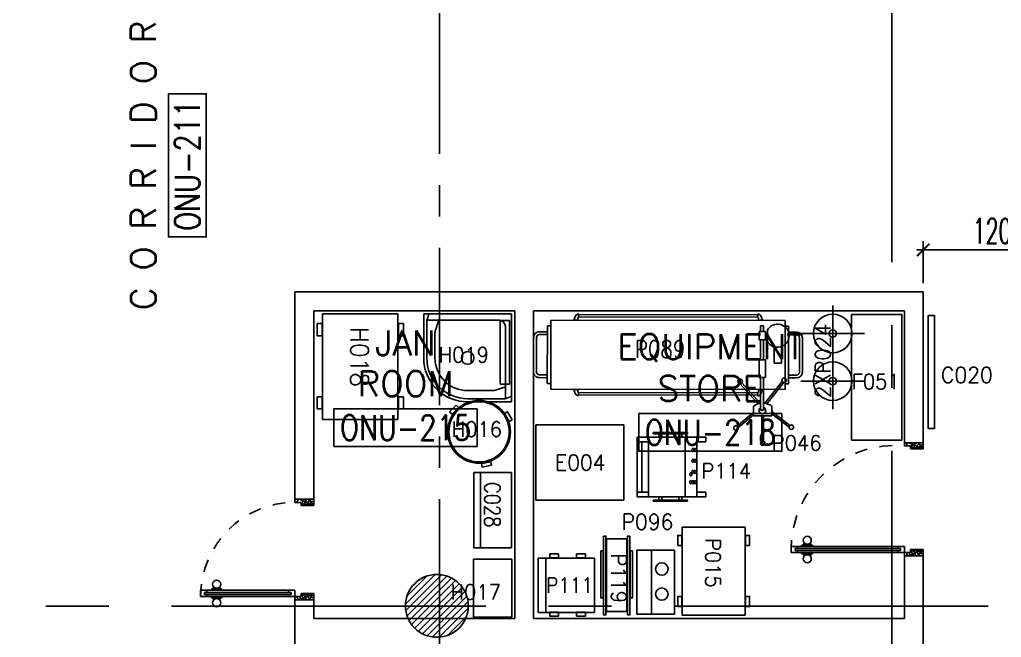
# Model space of a CAD drawing. Extents: x 88852.7 to 88945.7, y 39921.6 to 40001.1.
# Drawn here: x 88868.23 to 88876.04, y 39942.63 to 39947.55 of the extents above; entities that cross this region are included whole.
import ezdxf
from ezdxf.enums import TextEntityAlignment as Align

# ---------------------------------------------------------------- set-up
doc = ezdxf.new("R2010")
doc.units = 0
doc.header["$MEASUREMENT"] = 0
doc.header["$PDMODE"] = 34
for name, pattern in [('CENTER', [2, 1.25, -0.25, 0.25, -0.25]), ('CENTERX2', [4, 2.5, -0.5, 0.5, -0.5]), ('HIDDEN', [0.375, 0.25, -0.125])]:
    doc.linetypes.add(name, pattern=pattern)
doc.layers.get('0').update_dxf_attribs({"linetype": 'CONTINUOUS'})
doc.layers.get('DEFPOINTS').update_dxf_attribs({"linetype": 'CONTINUOUS'})
for name, color, linetype in [('A-TEXT', 7, 'CONTINUOUS'), ('AX-DIM', 4, 'CONTINUOUS'), ('AXES', 11, 'CENTERX2'), ('AXES1', 11, 'CENTER'), ('DOOR', 7, 'CONTINUOUS'), ('FIX', 3, 'CONTINUOUS'), ('HAT', 8, 'CONTINUOUS'), ('MEDICAL', 4, 'CONTINUOUS'), ('NON-MEDICAL', 4, 'CONTINUOUS'), ('RM-BOX', 4, 'CONTINUOUS'), ('RM-NAME', 2, 'CONTINUOUS'), ('RM-NO', 2, 'CONTINUOUS'), ('WALL', 4, 'CONTINUOUS')]:
    doc.layers.add(name, color=color, linetype=linetype)
doc.styles.add('ROMANS', font='ROMANS.shx', dxfattribs={"width": 0.6})
doc.dimstyles.new('STANDARD in', dxfattribs={"dimtxt": 0.2, "dimasz": 0.1, "dimexe": 0.07, "dimexo": 0.07, "dimgap": 0.05, "dimtad": 1, "dimdec": 0, "dimlfac": 1000, "dimzin": 0, "dimdsep": 46, "dimtxsty": 'ROMANS', "dimblk": 'ARCHTICK', "dimcen": 0.05, "dimdle": 0.05, "dimclrd": 4, "dimclre": 4, "dimclrt": 2, "dimadec": 0, "dimazin": 0, "dimtfac": 1, "dimtdec": 0, "dimtmove": 2, "dimatfit": 3, "dimldrblk": 'ARCHTICK', "dimfxl": 0, "dimtolj": 1, "dimtzin": 0, "dimarcsym": 0})

# ---------------------------------------------------------------- blocks, each defined once
blk = doc.blocks.new('DOOR90')
at = {"layer": 'DOOR', "linetype": 'ByBlock'}
for p, q in [((0, 0), (-150, 0)), ((-200, -25), (-1000, -25)), ((-200, -42), (-1000, -42)), ((-200, -58), (-1000, -58)), ((-1000, -75), (-200, -75))]:
    blk.add_line(p, q, dxfattribs=at)
at = {"layer": 'DOOR', "color": 0, "linetype": 'ByBlock'}
for p, q in [((-150, 0), (-150, -25)), ((-150, 0), (0, 0)), ((0, -50), (0, 0)), ((-1050, -25), (-1050, -75)), ((-1050, -75), (-1050, -25)), ((-1000, -25), (-1050, -25)), ((-1000, -75), (-1050, -75)), ((-1020, -42), (-1020, -58)), ((-1000, -42), (-1020, -42)), ((-1000, -58), (-1020, -58)), ((-1000, -25), (-1000, -42)), ((-1000, -58), (-1000, -75)), ((-967.6, -25), (-967.6, -17.8)), ((-877.6, -17.8), (-967.6, -17.8)), ((-967.6, -75), (-967.6, -82.2)), ((-955, -17.8), (-955, -8.8)), ((-955, -8.8), (-890.2, -8.8)), ((-955, -17.8), (-890.2, -17.8)), ((-890.2, -17.8), (-890.2, -8.8)), ((-877.6, -25), (-877.6, -17.8)), ((-877.6, -75), (-877.6, -82.2)), ((-200, -42), (-200, -25)), ((-200, -25), (-150, -25)), ((-180, -42), (-200, -42)), ((-200, -75), (-200, -58)), ((-200, -58), (-180, -58)), ((-150, -75), (-200, -75)), ((-180, -58), (-180, -42)), ((-150, -75), (-150, -25)), ((-150, -25), (-100, -25)), ((-100, -25), (-100, -50)), ((-100, -50), (0, -50)), ((-877.6, -82.2), (-967.6, -82.2)), ((-955, -82.2), (-955, -91.2)), ((-955, -82.2), (-890.2, -82.2)), ((-955, -91.2), (-890.2, -91.2)), ((-890.2, -82.2), (-890.2, -91.2)), ((-100, -850), (0, -850)), ((-100, -875), (-100, -850)), ((0, -850), (0, -900)), ((-150, -900), (-150, -875)), ((-150, -875), (-100, -875)), ((0, -900), (-150, -900)), ((-150, -900), (0, -900))]:
    blk.add_line(p, q, dxfattribs=at)
at = {"layer": 'DOOR', "color": 9, "linetype": 'ByBlock'}
for p, q in [((0, -50), (-113.7, 0)), ((0, -50), (-40.1, 0)), ((0, -50), (-100, -36.6)), ((0, -850), (-113.7, -900)), ((0, -850), (-100, -863.4)), ((0, -850), (-40.1, -900))]:
    blk.add_line(p, q, dxfattribs=at)
at = {"layer": 'DOOR', "color": 0, "linetype": 'ByBlock'}
for centre in [(-922.6, 23.5), (-922.6, -123.5)]:
    blk.add_circle(centre, 32.4, dxfattribs=at)
at = {"layer": 'DOOR', "color": 9, "linetype": 'ByBlock'}
for centre, radius, start, end in [((0, -50), 74.4, 137.77643, 180), ((0, -50), 54.4, 113.20738, 180), ((0, -50), 154.4, 161.10529, 166.28577), ((0, -50), 134.4, 158.15985, 169.28002), ((0, -50), 114.4, 154.08384, 167.37743), ((0, -50), 94.4, 148.01819, 180), ((0, -50), 34.4, 90, 180), ((0, -50), 14.4, 90, 180), ((0, -850), 94.4, 180, 211.98181), ((0, -850), 74.4, 180, 222.22357), ((0, -850), 54.4, 180, 246.79262), ((0, -850), 34.4, 180, 270), ((0, -850), 14.4, 180, 270), ((0, -850), 154.4, 193.71423, 198.89471), ((0, -850), 134.4, 190.71998, 201.84015)]:
    blk.add_arc(centre, radius, start, end, dxfattribs=at)
at = {"layer": 'DOOR', "linetype": 'HIDDEN', "ltscale": 0.5}
blk.add_arc((-222.2, -50), 828.2, 178.27012, 275.00304, dxfattribs=at)
blk = doc.blocks.new('DOOR80')
at = {"layer": 'DOOR', "color": 0, "linetype": 'ByBlock'}
for p, q in [((-75, 850), (-75, 900)), ((-75, 900), (-25, 900)), ((-25, 900), (-75, 900)), ((-58, 850), (-58, 870)), ((-42, 870), (-58, 870)), ((-42, 850), (-42, 870)), ((-25, 850), (-25, 900)), ((-91.2, 805), (-91.2, 740.2)), ((-82.2, 805), (-91.2, 805)), ((-82.2, 727.6), (-82.2, 817.6)), ((-75, 817.6), (-82.2, 817.6)), ((-82.2, 805), (-82.2, 740.2)), ((-58, 850), (-75, 850)), ((-25, 850), (-42, 850)), ((-25, 817.6), (-17.8, 817.6)), ((-17.8, 727.6), (-17.8, 817.6)), ((-17.8, 805), (-17.8, 740.2)), ((-17.8, 805), (-8.8, 805)), ((-8.8, 805), (-8.8, 740.2)), ((-82.2, 740.2), (-91.2, 740.2)), ((-75, 727.6), (-82.2, 727.6)), ((-25, 727.6), (-17.8, 727.6)), ((-17.8, 740.2), (-8.8, 740.2)), ((-75, 200), (-58, 200)), ((-75, 150), (-75, 200)), ((-58, 200), (-58, 180)), ((-58, 180), (-42, 180)), ((-42, 200), (-25, 200)), ((-42, 180), (-42, 200)), ((-25, 200), (-25, 150)), ((-800, 150), (-800, 0)), ((-800, 150), (-775, 150)), ((-800, 0), (-800, 150)), ((-775, 150), (-775, 100)), ((-775, 100), (-750, 100)), ((-750, 100), (-750, 0)), ((-75, 150), (-25, 150)), ((-50, 100), (-50, 0)), ((-25, 100), (-50, 100)), ((0, 150), (-25, 150)), ((-25, 150), (-25, 100)), ((0, 0), (0, 150)), ((0, 150), (0, 0)), ((-750, 0), (-800, 0)), ((-50, 0), (0, 0))]:
    blk.add_line(p, q, dxfattribs=at)
at = {"layer": 'DOOR', "linetype": 'ByBlock'}
for p, q in [((-75, 850), (-75, 200)), ((-58, 200), (-58, 850)), ((-42, 200), (-42, 850)), ((-25, 200), (-25, 850))]:
    blk.add_line(p, q, dxfattribs=at)
at = {"layer": 'DOOR', "color": 9, "linetype": 'ByBlock'}
for p, q in [((-750, 0), (-800, 113.7)), ((-750, 0), (-763.4, 100)), ((-50, 0), (0, 113.7)), ((-50, 0), (-36.6, 100)), ((-750, 0), (-800, 40.1)), ((-50, 0), (0, 40.1))]:
    blk.add_line(p, q, dxfattribs=at)
at = {"layer": 'DOOR', "color": 0, "linetype": 'ByBlock'}
for centre in [(-123.5, 772.6), (23.5, 772.6)]:
    blk.add_circle(centre, 32.4, dxfattribs=at)
at = {"layer": 'DOOR', "linetype": 'HIDDEN', "ltscale": 0.5}
blk.add_arc((-25, 150), 750, 90, 180, dxfattribs=at)
at = {"layer": 'DOOR', "color": 9, "linetype": 'ByBlock'}
for centre, radius, start, end in [((-750, 0), 154.4, 103.71423, 108.89471), ((-750, 0), 134.4, 100.71998, 111.84015), ((-750, 0), 94.4, 90, 121.98181), ((-50, 0), 94.4, 58.01819, 90), ((-50, 0), 134.4, 68.15985, 79.28002), ((-50, 0), 114.4, 64.08384, 77.37743), ((-50, 0), 154.4, 71.10529, 76.28577), ((-750, 0), 74.4, 90, 132.22357), ((-750, 0), 54.4, 90, 156.79262), ((-750, 0), 34.4, 90, 180), ((-750, 0), 14.4, 90, 180), ((-50, 0), 74.4, 47.77643, 90), ((-50, 0), 54.4, 23.20738, 90), ((-50, 0), 34.4, 0, 90), ((-50, 0), 14.4, 0, 90)]:
    blk.add_arc(centre, radius, start, end, dxfattribs=at)
blk = doc.blocks.new('JAN-001')
for p, q in [((730, -30), (30, -30)), ((30, -30), (30, -730)), ((687.8, -30), (703.6, -76)), ((730, -380), (730, -30)), ((80, -130), (80, -704.6)), ((704.6, -80), (130, -80)), ((609.8, -80), (634.5, -151.8)), ((705, -380), (705, -84.2)), ((640, -380), (640, -184.4)), ((80, -609.8), (151.8, -634.5)), ((30, -687.8), (76, -703.6)), ((184.4, -640), (380, -640)), ((30, -730), (380, -730)), ((84.2, -705), (380, -705))]:
    blk.add_line(p, q)
blk.add_circle((380, -380), 50)
for centre, radius, start, end in [((680, -84.2), 25, 0, 19.0039), ((130, -130), 50, 90, 180), ((540, -184.4), 100, 0, 19.0039), ((380, -380), 350, 270, 0), ((380, -380), 325, 270, 0), ((380, -380), 260, 270, 0), ((184.4, -540), 100, 250.9961, 270), ((84.2, -680), 25, 250.9961, 270)]:
    blk.add_arc(centre, radius, start, end)
blk = doc.blocks.new('RM1')
at = {"layer": 'RM-BOX'}
blk.add_lwpolyline([(569.9, -200), (-569.9, -200), (-569.9, -500), (569.9, -500)], close=True, dxfattribs=at)
at = {"layer": 'RM-NAME', "style": 'ROMANS'}
for tag, p in [('ROOMNAME1', (0, 323.8)), ('ROOMNAME2', (0, 0))]:
    blk.add_attdef(tag, text='', height=200, dxfattribs=at).set_placement(p, align=Align.MIDDLE)
at = {"layer": 'RM-NO', "style": 'ROMANS', "width": 0.8}
blk.add_attdef('ROOMNO', text='', height=200, dxfattribs=at).set_placement((0, -350), align=Align.MIDDLE)
blk = doc.blocks.new('_ARCHTICK')
at = {"color": 0, "linetype": 'ByBlock', "const_width": 0.15}
blk.add_lwpolyline([(-0.5, -0.5), (0.5, 0.5)], dxfattribs=at)
blk = doc.blocks.new('*D594')
at = {"layer": 'AX-DIM', "color": 4, "linetype": 'Continuous', "lineweight": -2}
for p, q in [((88875.3703, 39945.7144), (88876.6703, 39945.7144)), ((88875.4203, 39945.4496), (88875.4203, 39945.7844)), ((88876.6203, 39945.4496), (88876.6203, 39945.7844))]:
    blk.add_line(p, q, dxfattribs=at)
at = {"layer": 'DEFPOINTS', "color": 0, "linetype": 'Continuous'}
for p in [(88876.6203, 39945.7144), (88875.4203, 39945.3796), (88876.6203, 39945.3796)]:
    blk.add_point(p, dxfattribs=at)
at = {"layer": 'AX-DIM', "color": 4, "linetype": 'Continuous', "lineweight": -2, "xscale": 0.1, "yscale": 0.1, "zscale": 0.1, "rotation": 180}
blk.add_blockref('_ARCHTICK', (88875.4203, 39945.7144), dxfattribs=at)
at = {"layer": 'AX-DIM', "color": 4, "linetype": 'Continuous', "lineweight": -2, "xscale": 0.1, "yscale": 0.1, "zscale": 0.1}
blk.add_blockref('_ARCHTICK', (88876.6203, 39945.7144), dxfattribs=at)
at = {"layer": 'AX-DIM', "color": 2, "linetype": 'Continuous', "insert": (88876.0203, 39945.8644), "char_height": 0.2, "attachment_point": 5, "style": 'ROMANS'}
blk.add_mtext('\\A1;1200', dxfattribs=at)

msp = doc.modelspace()

# ---------------------------------------------------------------- hatches: boundary and pattern name
at = {"layer": 'HAT'}
h = msp.add_hatch(dxfattribs=at)
h.set_pattern_fill('ANSI31', color=256, scale=0.3, style=0)
h.set_pattern_definition([(45, (88810.309963, 39899.246226), (-0.026516504, 0.026516504), [])])
h.paths.add_polyline_path([(88871.3003, 39942.8807), (88871.5503, 39942.8807), (88871.5503, 39943.1307, 0.414214)])
h.paths.add_polyline_path([(88871.5503, 39943.1307), (88871.5503, 39942.8807), (88871.8003, 39942.8807, 0.414214)])
h.paths.add_polyline_path([(88871.8003, 39942.8807), (88871.5503, 39942.8807), (88871.5503, 39942.6307, 0.414214)])
h.paths.add_polyline_path([(88871.5503, 39942.8807), (88871.3003, 39942.8807, 0.414214), (88871.5503, 39942.6307)])

# ---------------------------------------------------------------- linework, layer by layer
at = {"layer": 'AXES'}
for p, q in [((88875.1703, 39921.6153), (88875.1703, 40000.4279)), ((88853.4386, 39942.8796), (88876.9703, 39942.8796))]:
    msp.add_line(p, q, dxfattribs=at)
at = {"layer": 'AXES1'}
msp.add_line((88871.5703, 39928.4796), (88871.5703, 39987.2996), dxfattribs=at)
msp.add_line((88871.5703, 39928.4796), (88871.5703, 39987.2996), dxfattribs=at)
at = {"layer": 'MEDICAL'}
for p, q in [((88874.7007, 39945.0491), (88874.7007, 39945.2729)), ((88870.6405, 39945.2052), (88870.6405, 39944.3652)), ((88871.2405, 39945.2052), (88870.6405, 39945.2052)), ((88871.2405, 39944.3652), (88871.2405, 39945.2052)), ((88872.6766, 39945.2014), (88872.679, 39945.2014)), ((88872.6766, 39945.1797), (88872.6789, 39945.1797)), ((88872.6789, 39945.1814), (88874.1028, 39945.1797)), ((88872.679, 39945.1997), (88874.1028, 39945.198)), ((88874.1052, 39945.1997), (88874.1028, 39945.1997)), ((88874.1051, 39945.178), (88874.1028, 39945.178)), ((88874.1052, 39945.2022), (88874.1051, 39945.1756)), ((88874.1051, 39945.1756), (88874.1093, 39945.1756)), ((88874.1093, 39945.2022), (88874.1052, 39945.2022)), ((88874.1093, 39945.1756), (88874.1093, 39945.154)), ((88874.1403, 39945.154), (88874.1323, 39945.1797)), ((88872.0526, 39944.6459), (88872.0526, 39945.152)), ((88872.0526, 39945.152), (88872.1292, 39945.152)), ((88872.1292, 39945.152), (88872.1292, 39944.6459)), ((88872.4291, 39944.6515), (88872.4297, 39945.1086)), ((88872.4297, 39945.1086), (88872.4571, 39945.1086)), ((88872.4565, 39944.6057), (88872.4571, 39945.1543)), ((88872.4571, 39945.1543), (88874.3222, 39945.1521)), ((88872.639, 39945.1557), (88872.6747, 39945.1557)), ((88874.1427, 39945.154), (88874.1069, 39945.154)), ((88874.1069, 39945.154), (88874.1069, 39945.1523)), ((88874.126, 39945.1092), (88874.1503, 39945.1092)), ((88874.126, 39945.0644), (88874.126, 39945.1092)), ((88874.1427, 39945.154), (88874.1427, 39945.1523)), ((88874.1503, 39945.0644), (88874.1503, 39945.1092)), ((88874.3222, 39945.1521), (88874.3215, 39944.6035)), ((88874.3221, 39945.1063), (88874.3496, 39945.1063)), ((88874.3496, 39945.1063), (88874.349, 39944.6492)), ((88874.1137, 39944.9992), (88874.1137, 39945.0644)), ((88874.1641, 39945.0644), (88874.1137, 39945.0644)), ((88874.1641, 39945.0644), (88874.1641, 39944.9992)), ((88874.1802, 39945.0763), (88874.1802, 39944.9858)), ((88874.3495, 39945.0606), (88874.4135, 39945.0605)), ((88874.3495, 39945.0377), (88874.4135, 39945.0377)), ((88874.4363, 39945.0148), (88874.436, 39944.7405)), ((88874.7007, 39945.0491), (88874.4473, 39945.0491)), ((88874.4592, 39945.0148), (88874.4588, 39944.7405)), ((88874.7007, 39945.0491), (88874.7007, 39944.8254)), ((88874.7007, 39945.0491), (88874.9541, 39945.0491)), ((88874.1641, 39944.9992), (88874.1137, 39944.9992)), ((88874.126, 39944.8389), (88874.126, 39944.9992)), ((88874.1503, 39944.8389), (88874.1503, 39944.9992)), ((88874.7007, 39944.6695), (88874.7007, 39944.8933)), ((88874.1137, 39944.6992), (88874.1137, 39944.8389)), ((88874.1641, 39944.8389), (88874.1137, 39944.8389)), ((88874.1641, 39944.8389), (88874.1641, 39944.6992)), ((88874.1641, 39944.6992), (88874.1137, 39944.6992)), ((88874.126, 39944.4384), (88874.126, 39944.6992)), ((88874.1503, 39944.4384), (88874.1503, 39944.6992)), ((88874.4131, 39944.7177), (88874.3491, 39944.7178)), ((88872.1292, 39944.6459), (88872.0526, 39944.6459)), ((88872.4291, 39944.6515), (88872.4566, 39944.6514)), ((88874.1081, 39944.4896), (88873.9619, 39944.6503)), ((88874.123, 39944.493), (88873.9762, 39944.6551)), ((88874.1601, 39944.4934), (88874.2987, 39944.667)), ((88874.1753, 39944.4903), (88874.311, 39944.6581)), ((88874.3216, 39944.6492), (88874.349, 39944.6492)), ((88874.4131, 39944.6948), (88874.3491, 39944.6949)), ((88874.7007, 39944.6695), (88874.4473, 39944.6695)), ((88874.7007, 39944.6695), (88874.7007, 39944.4458)), ((88874.7007, 39944.6695), (88874.9541, 39944.6695)), ((88872.4565, 39944.6057), (88874.3215, 39944.6035)), ((88872.6383, 39944.6038), (88872.6741, 39944.6038)), ((88872.6759, 39944.5797), (88872.6782, 39944.5797)), ((88872.6759, 39944.5581), (88872.6782, 39944.558)), ((88872.6782, 39944.578), (88874.1021, 39944.5763)), ((88872.6782, 39944.5597), (88874.1021, 39944.5581)), ((88874.1044, 39944.578), (88874.1021, 39944.578)), ((88874.1044, 39944.5564), (88874.1021, 39944.5564)), ((88874.1044, 39944.5539), (88874.1044, 39944.5805)), ((88874.1044, 39944.5805), (88874.1086, 39944.5805)), ((88874.1086, 39944.5539), (88874.1044, 39944.5539)), ((88874.1063, 39944.6021), (88874.1063, 39944.6038)), ((88874.1421, 39944.602), (88874.1063, 39944.6021)), ((88874.1086, 39944.5805), (88874.1086, 39944.6021)), ((88874.1396, 39944.602), (88874.1316, 39944.5763)), ((88874.1421, 39944.602), (88874.1421, 39944.6037)), ((88874.0707, 39944.4716), (88874.0707, 39944.3925)), ((88874.2151, 39944.3925), (88874.2151, 39944.4716)), ((88874.0707, 39944.4212), (88873.9371, 39944.3125)), ((88874.0707, 39944.4018), (88873.947, 39944.3012)), ((88874.0707, 39944.3925), (88874.2151, 39944.3925)), ((88874.1503, 39944.4384), (88874.126, 39944.4384)), ((88874.1373, 39944.1917), (88874.1373, 39944.3933)), ((88874.1505, 39944.3952), (88874.1505, 39944.1917)), ((88874.2151, 39944.4281), (88874.36, 39944.3178)), ((88874.2151, 39944.4093), (88874.3532, 39944.3041)), ((88870.6405, 39944.3652), (88871.2405, 39944.3652)), ((88872.3382, 39944.3209), (88873.0382, 39944.3209)), ((88872.3382, 39943.7209), (88872.3382, 39944.3209)), ((88873.0382, 39944.3209), (88873.0382, 39943.7209)), ((88873.2718, 39944.2598), (88873.545, 39944.2598)), ((88873.2718, 39944.2598), (88873.2718, 39944.2507)), ((88873.2718, 39944.2507), (88873.545, 39944.2507)), ((88873.3173, 39944.2507), (88873.3173, 39944.2233)), ((88873.3401, 39944.2507), (88873.3401, 39944.2233)), ((88873.4767, 39944.2507), (88873.4767, 39944.2233)), ((88873.4995, 39944.2507), (88873.4995, 39944.2233)), ((88873.545, 39944.2598), (88873.545, 39944.2507)), ((88873.1443, 39943.7498), (88873.1443, 39944.2233)), ((88873.1443, 39944.2233), (88873.6907, 39944.2233)), ((88873.1443, 39944.1869), (88873.2354, 39944.1869)), ((88873.1807, 39943.7862), (88873.1807, 39944.1869)), ((88873.2354, 39943.7498), (88873.2354, 39944.2233)), ((88873.5268, 39943.7498), (88873.5268, 39944.2233)), ((88873.6179, 39943.7498), (88873.6179, 39944.2233)), ((88873.6179, 39944.1869), (88873.6907, 39944.1869)), ((88873.6907, 39944.1869), (88873.6907, 39944.2233)), ((88873.1443, 39943.7862), (88873.2354, 39943.7862)), ((88873.6179, 39943.7862), (88873.6907, 39943.7862)), ((88873.6907, 39943.7498), (88873.6907, 39943.7862)), ((88873.0382, 39943.7209), (88872.3382, 39943.7209)), ((88873.1443, 39943.7498), (88873.6907, 39943.7498)), ((88873.2718, 39943.7224), (88873.545, 39943.7224)), ((88873.2718, 39943.7133), (88873.2718, 39943.7224)), ((88873.2718, 39943.7133), (88873.545, 39943.7133)), ((88873.3173, 39943.7224), (88873.3173, 39943.7498)), ((88873.3401, 39943.7224), (88873.3401, 39943.7498)), ((88873.4767, 39943.7224), (88873.4767, 39943.7498)), ((88873.4995, 39943.7224), (88873.4995, 39943.7498)), ((88873.545, 39943.7133), (88873.545, 39943.7224)), ((88873.5024, 39943.5066), (88873.5024, 39942.8066)), ((88874.0024, 39943.5066), (88873.5024, 39943.5066)), ((88874.0024, 39942.8066), (88874.0024, 39943.5066)), ((88873.0626, 39943.4134), (88872.9, 39943.4134)), ((88872.9, 39943.4134), (88872.9, 39942.8358)), ((88873.0626, 39942.8358), (88873.0626, 39943.4134)), ((88873.4403, 39943.3237), (88873.1403, 39943.3237)), ((88873.1403, 39943.3237), (88873.1403, 39942.8137)), ((88873.2584, 39942.8137), (88873.2584, 39943.3237)), ((88873.4403, 39942.8137), (88873.4403, 39943.3237)), ((88871.8413, 39943.2527), (88872.1461, 39943.2527)), ((88871.8413, 39942.7905), (88871.8413, 39943.2527)), ((88872.1461, 39942.7905), (88872.1461, 39943.2527)), ((88872.3571, 39943.2608), (88872.3571, 39942.8285)), ((88872.8046, 39943.2608), (88872.3571, 39943.2608)), ((88872.4168, 39943.2608), (88872.4168, 39942.8285)), ((88872.8046, 39942.8285), (88872.8046, 39943.2608)), ((88872.3571, 39942.8285), (88872.8046, 39942.8285)), ((88872.9, 39942.8358), (88873.0626, 39942.8358)), ((88872.1461, 39942.7905), (88871.8413, 39942.7905)), ((88873.4403, 39942.8137), (88873.1403, 39942.8137)), ((88873.5024, 39942.8066), (88874.0024, 39942.8066))]:
    msp.add_line(p, q, dxfattribs=at)
for points in [[(88872.6414, 39945.1557), (88872.6494, 39945.1815, -0.318781), (88872.6725, 39945.2039), (88872.6766, 39945.2039), (88872.6766, 39945.1773), (88872.6724, 39945.1773), (88872.6724, 39945.1557)], [(88872.3196, 39944.7394), (88872.3198, 39945.0122, -0.414503)], [(88872.3198, 39945.0134), (88872.3199, 39945.0173, -0.414214), (88872.3656, 39945.0629), (88872.4296, 39945.0629)], [(88872.3425, 39944.7421), (88872.3426, 39945.0213, -0.414622)], [(88872.3427, 39945.0093), (88872.3427, 39945.0173, -0.414214), (88872.3656, 39945.0401), (88872.4296, 39945.04)], [(88872.4292, 39944.6972), (88872.3652, 39944.6973, -0.414214), (88872.3195, 39944.743), (88872.3195, 39944.7441, -0.414214)], [(88872.4292, 39944.72), (88872.3652, 39944.7201, -0.414214), (88872.3424, 39944.743), (88872.3424, 39944.7609, -0.414214)], [(88872.6408, 39944.6038), (88872.6487, 39944.5781, 0.318781), (88872.6717, 39944.5556), (88872.6759, 39944.5556), (88872.6759, 39944.5822), (88872.6717, 39944.5822), (88872.6717, 39944.6038)]]:
    msp.add_lwpolyline(points, format="xyb", dxfattribs=at)
for points in [[(88872.679, 39945.2014), (88872.6789, 39945.1797)], [(88874.1028, 39945.1997), (88874.1028, 39945.178)], [(88872.639, 39945.1557), (88872.639, 39945.154)], [(88872.6747, 39945.1557), (88872.6747, 39945.154)], [(88874.2927, 39944.9444), (88874.2927, 39944.814), (88874.2354, 39944.814), (88874.2354, 39944.9422)], [(88872.6383, 39944.6038), (88872.6383, 39944.6055)], [(88872.6741, 39944.6038), (88872.6741, 39944.6055)], [(88872.6782, 39944.558), (88872.6782, 39944.5797)], [(88874.1021, 39944.5564), (88874.1021, 39944.578)]]:
    msp.add_lwpolyline(points, dxfattribs=at)
for points in [[(88870.5979, 39945.0311), (88870.5979, 39945.1275), (88870.6379, 39945.1275), (88870.6379, 39945.0311)], [(88871.2439, 39945.0311), (88871.2439, 39945.1275), (88871.2839, 39945.1275), (88871.2839, 39945.0311)], [(88874.1644, 39945.0449), (88874.1644, 39945.0133), (88874.1802, 39945.0133), (88874.1802, 39945.0449)], [(88870.5979, 39944.4479), (88870.5979, 39944.5443), (88870.6379, 39944.5443), (88870.6379, 39944.4479)], [(88871.2439, 39944.4479), (88871.2439, 39944.5443), (88871.2839, 39944.5443), (88871.2839, 39944.4479)], [(88871.7041, 39944.4792), (88871.7233, 39944.46), (88871.6708, 39944.4074), (88871.6516, 39944.4266)], [(88872.1499, 39944.3615), (88872.1264, 39944.348), (88872.0895, 39944.4125), (88872.113, 39944.426)], [(88871.9786, 39944.0274), (88871.984, 39944.0008), (88871.9111, 39943.9862), (88871.9058, 39944.0128)], [(88872.8768, 39943.4369), (88872.8948, 39943.4369), (88872.8948, 39942.8089), (88872.8768, 39942.8089)], [(88873.0858, 39943.4369), (88873.0678, 39943.4369), (88873.0678, 39942.8089), (88873.0858, 39942.8089)], [(88873.4669, 39943.3614), (88873.4669, 39943.4418), (88873.5003, 39943.4418), (88873.5003, 39943.3614)], [(88874.0052, 39943.3614), (88874.0052, 39943.4418), (88874.0386, 39943.4418), (88874.0386, 39943.3614)], [(88872.4478, 39943.2941), (88872.5193, 39943.2941), (88872.5193, 39943.2635), (88872.4478, 39943.2635)], [(88872.6621, 39943.2941), (88872.7336, 39943.2941), (88872.7336, 39943.2635), (88872.6621, 39943.2635)], [(88872.8552, 39943.3182), (88872.8732, 39943.3182), (88872.8732, 39942.9438), (88872.8552, 39942.9438)], [(88873.1074, 39943.3182), (88873.0894, 39943.3182), (88873.0894, 39942.9438), (88873.1074, 39942.9438)], [(88873.4669, 39942.8754), (88873.4669, 39942.9558), (88873.5003, 39942.9558), (88873.5003, 39942.8754)], [(88874.0052, 39942.8754), (88874.0052, 39942.9558), (88874.0386, 39942.9558), (88874.0386, 39942.8754)], [(88872.4478, 39942.8301), (88872.5193, 39942.8301), (88872.5193, 39942.7995), (88872.4478, 39942.7995)], [(88872.6621, 39942.8301), (88872.7336, 39942.8301), (88872.7336, 39942.7995), (88872.6621, 39942.7995)]]:
    msp.add_lwpolyline(points, close=True, dxfattribs=at)
for points in [[(88873.5879, 39944.1099, 0.14448), (88873.5907, 39944.1107, 0.107176), (88873.5934, 39944.1135, 0.077753), (88873.5951, 39944.1173, 0.064938), (88873.5958, 39944.1222, 0.064938), (88873.5951, 39944.1271, 0.077753), (88873.5934, 39944.1309, 0.107176), (88873.5907, 39944.1336, 0.14448), (88873.5879, 39944.1345, 0.14448), (88873.5851, 39944.1336, 0.107176), (88873.5823, 39944.1309, 0.077753), (88873.5806, 39944.1271, 0.064938), (88873.58, 39944.1222, 0.064938), (88873.5806, 39944.1173, 0.077753), (88873.5823, 39944.1135, 0.107176), (88873.5851, 39944.1107, 0.14448)], [(88873.6049, 39944.1099, 0.14448), (88873.6077, 39944.1107, 0.107176), (88873.6104, 39944.1135, 0.077753), (88873.6121, 39944.1173, 0.064938), (88873.6127, 39944.1222, 0.064938), (88873.6121, 39944.1271, 0.077753), (88873.6104, 39944.1309, 0.107176), (88873.6077, 39944.1336, 0.14448), (88873.6049, 39944.1345, 0.14448), (88873.6021, 39944.1336, 0.107176), (88873.5993, 39944.1309, 0.077753), (88873.5976, 39944.1271, 0.064938), (88873.597, 39944.1222, 0.064938), (88873.5976, 39944.1173, 0.077753), (88873.5993, 39944.1135, 0.107176), (88873.6021, 39944.1107, 0.14448)], [(88873.5879, 39944.0233, 0.14448), (88873.5907, 39944.0242, 0.107176), (88873.5934, 39944.0269, 0.077753), (88873.5951, 39944.0307, 0.064938), (88873.5958, 39944.0356, 0.064938), (88873.5951, 39944.0405, 0.077753), (88873.5934, 39944.0443, 0.107176), (88873.5907, 39944.0471, 0.14448), (88873.5879, 39944.0479, 0.14448), (88873.5851, 39944.0471, 0.107176), (88873.5823, 39944.0443, 0.077753), (88873.5806, 39944.0405, 0.064938), (88873.58, 39944.0356, 0.064938), (88873.5806, 39944.0307, 0.077753), (88873.5823, 39944.0269, 0.107176), (88873.5851, 39944.0242, 0.14448)], [(88873.6049, 39944.0233, 0.14448), (88873.6077, 39944.0242, 0.107176), (88873.6104, 39944.0269, 0.077753), (88873.6121, 39944.0307, 0.064938), (88873.6127, 39944.0356, 0.064938), (88873.6121, 39944.0405, 0.077753), (88873.6104, 39944.0443, 0.107176), (88873.6077, 39944.0471, 0.14448), (88873.6049, 39944.0479, 0.14448), (88873.6021, 39944.0471, 0.107176), (88873.5993, 39944.0443, 0.077753), (88873.5976, 39944.0405, 0.064938), (88873.597, 39944.0356, 0.064938), (88873.5976, 39944.0307, 0.077753), (88873.5993, 39944.0269, 0.107176), (88873.6021, 39944.0242, 0.14448)], [(88873.5709, 39943.9152, 0.14448), (88873.5737, 39943.916, 0.107176), (88873.5765, 39943.9188, 0.077753), (88873.5781, 39943.9226, 0.064938), (88873.5788, 39943.9275, 0.064938), (88873.5781, 39943.9324, 0.077753), (88873.5765, 39943.9362, 0.107176), (88873.5737, 39943.9389, 0.14448), (88873.5709, 39943.9398, 0.14448), (88873.5681, 39943.9389, 0.107176), (88873.5653, 39943.9362, 0.077753), (88873.5636, 39943.9324, 0.064938), (88873.563, 39943.9275, 0.064938), (88873.5636, 39943.9226, 0.077753), (88873.5653, 39943.9188, 0.107176), (88873.5681, 39943.916, 0.14448)], [(88873.5879, 39943.9353, 0.14448), (88873.5907, 39943.9361, 0.107176), (88873.5934, 39943.9389, 0.077753), (88873.5951, 39943.9427, 0.064938), (88873.5958, 39943.9476, 0.064938), (88873.5951, 39943.9525, 0.077753), (88873.5934, 39943.9563, 0.107176), (88873.5907, 39943.959, 0.14448), (88873.5879, 39943.9599, 0.14448), (88873.5851, 39943.959, 0.107176), (88873.5823, 39943.9563, 0.077753), (88873.5806, 39943.9525, 0.064938), (88873.58, 39943.9476, 0.064938), (88873.5806, 39943.9427, 0.077753), (88873.5823, 39943.9389, 0.107176), (88873.5851, 39943.9361, 0.14448)], [(88873.6049, 39943.9353, 0.14448), (88873.6077, 39943.9361, 0.107176), (88873.6104, 39943.9389, 0.077753), (88873.6121, 39943.9427, 0.064938), (88873.6127, 39943.9476, 0.064938), (88873.6121, 39943.9525, 0.077753), (88873.6104, 39943.9563, 0.107176), (88873.6077, 39943.959, 0.14448), (88873.6049, 39943.9599, 0.14448), (88873.6021, 39943.959, 0.107176), (88873.5993, 39943.9563, 0.077753), (88873.5976, 39943.9525, 0.064938), (88873.597, 39943.9476, 0.064938), (88873.5976, 39943.9427, 0.077753), (88873.5993, 39943.9389, 0.107176), (88873.6021, 39943.9361, 0.14448)], [(88873.5709, 39943.8776, -0.14448), (88873.5737, 39943.8767, -0.107176), (88873.5765, 39943.874, -0.077753), (88873.5781, 39943.8702, -0.064938), (88873.5788, 39943.8653, -0.064938), (88873.5781, 39943.8604, -0.077753), (88873.5765, 39943.8566, -0.107176), (88873.5737, 39943.8538, -0.14448), (88873.5709, 39943.853, -0.14448), (88873.5681, 39943.8538, -0.107176), (88873.5653, 39943.8566, -0.077753), (88873.5636, 39943.8604, -0.064938), (88873.563, 39943.8653, -0.064938), (88873.5636, 39943.8702, -0.077753), (88873.5653, 39943.874, -0.107176), (88873.5681, 39943.8767, -0.14448)], [(88873.5879, 39943.8776, -0.14448), (88873.5907, 39943.8767, -0.107176), (88873.5934, 39943.874, -0.077753), (88873.5951, 39943.8702, -0.064938), (88873.5958, 39943.8653, -0.064938), (88873.5951, 39943.8604, -0.077753), (88873.5934, 39943.8566, -0.107176), (88873.5907, 39943.8538, -0.14448), (88873.5879, 39943.853, -0.14448), (88873.5851, 39943.8538, -0.107176), (88873.5823, 39943.8566, -0.077753), (88873.5806, 39943.8604, -0.064938), (88873.58, 39943.8653, -0.064938), (88873.5806, 39943.8702, -0.077753), (88873.5823, 39943.874, -0.107176), (88873.5851, 39943.8767, -0.14448)], [(88873.6049, 39943.8776, -0.14448), (88873.6077, 39943.8767, -0.107176), (88873.6104, 39943.874, -0.077753), (88873.6121, 39943.8702, -0.064938), (88873.6127, 39943.8653, -0.064938), (88873.6121, 39943.8604, -0.077753), (88873.6104, 39943.8566, -0.107176), (88873.6077, 39943.8538, -0.14448), (88873.6049, 39943.853, -0.14448), (88873.6021, 39943.8538, -0.107176), (88873.5993, 39943.8566, -0.077753), (88873.5976, 39943.8604, -0.064938), (88873.597, 39943.8653, -0.064938), (88873.5976, 39943.8702, -0.077753), (88873.5993, 39943.874, -0.107176), (88873.6021, 39943.8767, -0.14448)]]:
    msp.add_lwpolyline(points, format="xyb", close=True, dxfattribs=at)
for centre, radius in [((88874.7007, 39945.0491), 0.1535), ((88874.7007, 39945.0491), 0.0298), ((88874.7007, 39944.6695), 0.1535), ((88874.7007, 39944.6695), 0.0298), ((88873.964, 39944.6679), 0.0178), ((88874.3142, 39944.6756), 0.0178), ((88871.8856, 39944.2661), 0.25), ((88871.8856, 39944.2661), 0.24), ((88873.9299, 39944.2963), 0.0178), ((88874.371, 39944.3038), 0.0178), ((88874.1439, 39944.1752), 0.0178), ((88873.3407, 39943.1747), 0.0496), ((88873.3407, 39942.9746), 0.0496)]:
    msp.add_circle(centre, radius, dxfattribs=at)
for centre, radius, start, end in [((88874.105, 39945.1748), 0.0278, 10.22868, 80.95378), ((88874.2607, 39945.0311), 0.0924, 209.32333, 150.67667), ((88874.4135, 39945.0148), 0.0457, 359.9323, 89.9323), ((88874.4135, 39945.0148), 0.0229, 359.9323, 89.9323), ((88874.4131, 39944.7405), 0.0229, 269.9323, 359.9323), ((88874.4131, 39944.7405), 0.0457, 269.9323, 359.9323), ((88874.1043, 39944.5813), 0.0278, 278.91081, 349.63592), ((88874.1429, 39944.3697), 0.1249, 97.79637, 125.30651), ((88874.1429, 39944.3697), 0.1249, 54.69349, 86.6208), ((88874.1406, 39944.4361), 0.0264, 123.77648, 68.51156)]:
    msp.add_arc(centre, radius, start, end, dxfattribs=at)
at = {"layer": 'NON-MEDICAL'}
for p, q in [((88874.8495, 39945.2002), (88874.8495, 39944.2002)), ((88875.2495, 39945.2002), (88874.8495, 39945.2002)), ((88875.2495, 39944.2002), (88875.2495, 39945.2002)), ((88875.4608, 39944.2931), (88875.4608, 39945.1931)), ((88875.4608, 39945.1931), (88875.5108, 39945.1931)), ((88875.5108, 39945.1931), (88875.5108, 39944.2931)), ((88875.4608, 39944.2931), (88875.5108, 39944.2931)), ((88874.8495, 39944.2002), (88875.2495, 39944.2002)), ((88871.8433, 39943.9432), (88872.1433, 39943.9432)), ((88871.8433, 39943.3432), (88871.8433, 39943.9432)), ((88871.8978, 39943.3432), (88871.8978, 39943.9432)), ((88872.1433, 39943.9432), (88872.1433, 39943.3432)), ((88872.1433, 39943.3432), (88871.8433, 39943.3432))]:
    msp.add_line(p, q, dxfattribs=at)
at = {"layer": 'WALL'}
for p, q in [((88870.4203, 39945.3796), (88870.4203, 39943.7296)), ((88870.4203, 39945.3796), (88875.4203, 39945.3796)), ((88870.5703, 39945.2296), (88870.5703, 39943.7296)), ((88870.5703, 39945.2296), (88872.1703, 39945.2296)), ((88872.1703, 39945.2296), (88872.1703, 39942.7796)), ((88872.3203, 39945.2296), (88875.2703, 39945.2296)), ((88872.3203, 39945.2296), (88872.3203, 39942.7796)), ((88870.4203, 39943.7296), (88870.5703, 39943.7296)), ((88870.4203, 39942.9296), (88870.5703, 39942.9296)), ((88870.4203, 39942.9296), (88870.4203, 39939.4796)), ((88870.5703, 39942.9296), (88870.5703, 39942.7796)), ((88870.5703, 39942.7796), (88872.1703, 39942.7796)), ((88872.3203, 39942.7796), (88875.2703, 39942.7796))]:
    msp.add_line(p, q, dxfattribs=at)
at = {"layer": 'WALL', "linetype": 'ByBlock'}
for p, q in [((88875.4203, 39945.3796), (88875.4203, 39944.1796)), ((88875.2703, 39945.2296), (88875.2703, 39944.1796)), ((88875.4203, 39944.1796), (88875.2703, 39944.1796)), ((88875.4203, 39943.2796), (88875.2703, 39943.2796)), ((88875.2703, 39943.2796), (88875.2703, 39942.7796)), ((88875.4203, 39943.2796), (88875.4203, 39942.4796))]:
    msp.add_line(p, q, dxfattribs=at)
at = {"layer": 'WALL'}
msp.add_circle((88871.5503, 39942.8807), 0.25, dxfattribs=at)

# ---------------------------------------------------------------- block references
at = {"layer": 'DOOR', "color": 0, "linetype": 'Continuous', "yscale": 0.000999999996565748, "zscale": 0.001}
for name, p, xscale, rotation in [('DOOR90', (88875.4203, 39943.2796), -0.001000000003841706, 180), ('DOOR80', (88870.5703, 39942.9296), -0.000999999996565748, 90)]:
    msp.add_blockref(name, p, dxfattribs=dict(at, xscale=xscale, rotation=rotation))
at = {"layer": 'FIX', "xscale": 0.000999999996565748, "yscale": 0.000999999996565748, "zscale": 0.001, "rotation": 270}
msp.add_blockref('JAN-001', (88872.1752, 39945.2346), dxfattribs=at)
at = {"layer": 'RM-NO', "xscale": 0.000999999996565748, "yscale": 0.000999999996565748, "zscale": 0.001, "rotation": 90}
msp.add_blockref('RM1', (88869.2143, 39946.3876), dxfattribs=at).add_auto_attribs({'ROOMNO': 'ONU-211', 'ROOMNAME2': 'C O R R I D O R'})
at = {"layer": 'RM-NO', "xscale": 0.001000000003841706, "yscale": 0.000999999996565748, "zscale": 0.001}
for p, values in [((88871.3003, 39944.6495), {'ROOMNO': 'ONU-215', 'ROOMNAME2': 'ROOM', 'ROOMNAME1': 'JAN'}), ((88873.7262, 39944.6115), {'ROOMNO': 'ONU-218', 'ROOMNAME2': 'STORE', 'ROOMNAME1': 'EQUIPMENT'})]:
    msp.add_blockref('RM1', p, dxfattribs=at).add_auto_attribs(values)

# ---------------------------------------------------------------- texts
at = {"layer": 'A-TEXT', "color": 7, "ltscale": 400, "style": 'ROMANS'}
for s, height, rotation, width, p in [('2XP024', 0.12, 90, 0.95, (88874.6817, 39944.5352)), ('H018', 0.144, 270, 0.95, (88870.8633, 39945.1027)), ('C028', 0.125, 270, 0.833974, (88871.9295, 39943.8675)), ('P015', 0.12, 270, 0.95, (88873.6881, 39943.4211)), ('P119', 0.12, 270, 0.95, (88872.9385, 39943.2987))]:
    msp.add_text(s, height=height, rotation=rotation, dxfattribs=dict(at, width=width)).set_placement(p)
for s, height, width, p in [('H019', 0.12, 0.95, (88871.5647, 39944.8192)), ('P089', 0.13824, 0.833974, (88873.1267, 39944.8547)), ('C020', 0.125, 0.95, (88875.5621, 39944.6562)), ('F051', 0.12, 0.95, (88874.8522, 39944.6062)), ('H016', 0.12, 0.95, (88871.6681, 39944.2274)), ('P046', 0.12, 0.95, (88874.2158, 39944.1178)), ('E004', 0.125, 0.95, (88872.4903, 39943.9592)), ('P114', 0.12, 0.95, (88873.6553, 39943.8951)), ('P096', 0.125, 0.95, (88873.0203, 39943.4872)), ('P111', 0.12, 0.893453, (88872.4204, 39942.9846)), ('H017', 0.12, 0.95, (88871.6593, 39942.9307))]:
    msp.add_text(s, height=height, dxfattribs=dict(at, width=width)).set_placement(p)

# ---------------------------------------------------------------- dimensions: what is measured, and where the dimension line sits
at = {"layer": 'AX-DIM', "linetype": 'Continuous'}
dim = msp.add_linear_dim(base=(88876.6203, 39945.7144), p1=(88875.4203, 39945.3796), p2=(88876.6203, 39945.3796), dimstyle='STANDARD in', dxfattribs=at)
dim.commit()
dim.dimension.update_dxf_attribs({"geometry": '*D594', "text_midpoint": (88876.0203, 39945.8644)})

doc.saveas('drawing.dxf')
